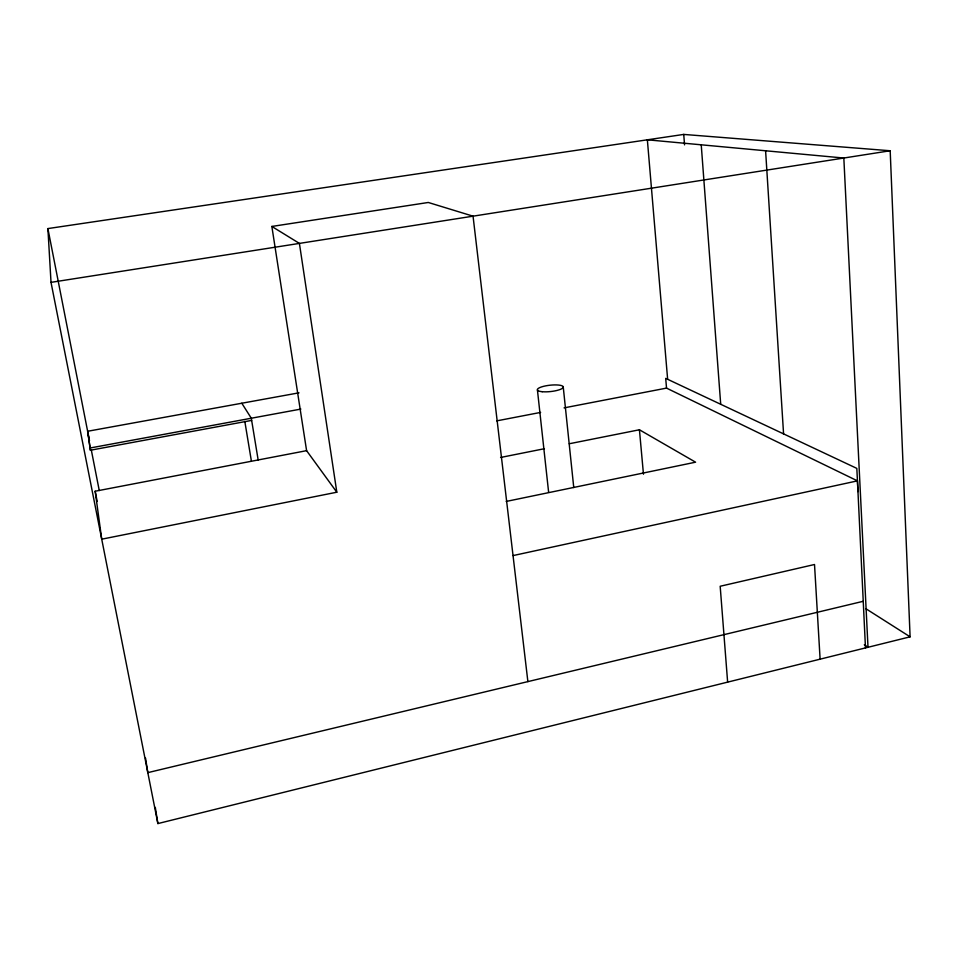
<?xml version="1.0" encoding="UTF-8"?>
<svg xmlns="http://www.w3.org/2000/svg" width="958" height="958" viewBox="0 0 958 958"><rect width="100%" height="100%" fill="white"/><g stroke="black" fill="none" stroke-linecap="round" stroke-linejoin="round"><path stroke-width="1.44" d="M157.878 823.581L910.1 636.83L890.186 150.753L683.737 134.419L47.9 228.579L51.014 282.359L157.878 823.581L155.292 807.378M863.146 601.313L147.819 772.639L145.544 758.149M513.033 555.592L857.446 480.868L865.481 647.907M506.219 501.441L695.58 462.187L639.429 429.771L569.268 443.758M500.567 457.469L544.419 448.715M336.821 492.22L101.728 539.186L95.177 491.226L306.596 450.667L336.821 492.22L299.411 243.404L271.856 226.447L306.596 450.667M496.723 420.873L540.635 412.407M564.058 407.88L666.529 388.11L857.446 480.868M299.004 392.828L87.645 431.268L90.399 450.236L251.655 420.406M89.956 448.021L300.872 409.078M51.014 282.359L890.186 150.753M271.856 226.447L428.298 202.473L473.048 216.173L527.882 681.605M865.924 608.749L910.1 636.83M864.296 644.77L868.008 647.285L843.83 158.034L647.357 139.808L667.63 379.212M241.811 403.234L251.295 418.227L258.193 460.163M47.9 228.579L89.489 440.728M91.214 449.518L99.261 490.544M95.177 491.226L97.189 501.453M244.817 421.412L251.367 460.93M88.064 433.399L90.399 450.236M537.426 389.966L548.623 492.22M563.22 386.745L573.758 487.562M639.429 429.771L643.465 474.21M666.529 388.11L665.702 378.374L856.823 468.39L857.985 491.646M727.637 682.132L720.177 586.26L814.516 564.501L820.108 659.176M683.737 134.419L684.551 144.862M701.232 144.814L720.703 404.18M765.598 150.777L783.596 434.249M542.168 391.702A13.029 3.185 -6.2 0 0 563.124 387.583A13.029 3.185 -6.2 0 0 545.701 385.858A13.029 3.185 -6.2 0 0 542.168 391.702"/></g></svg>
